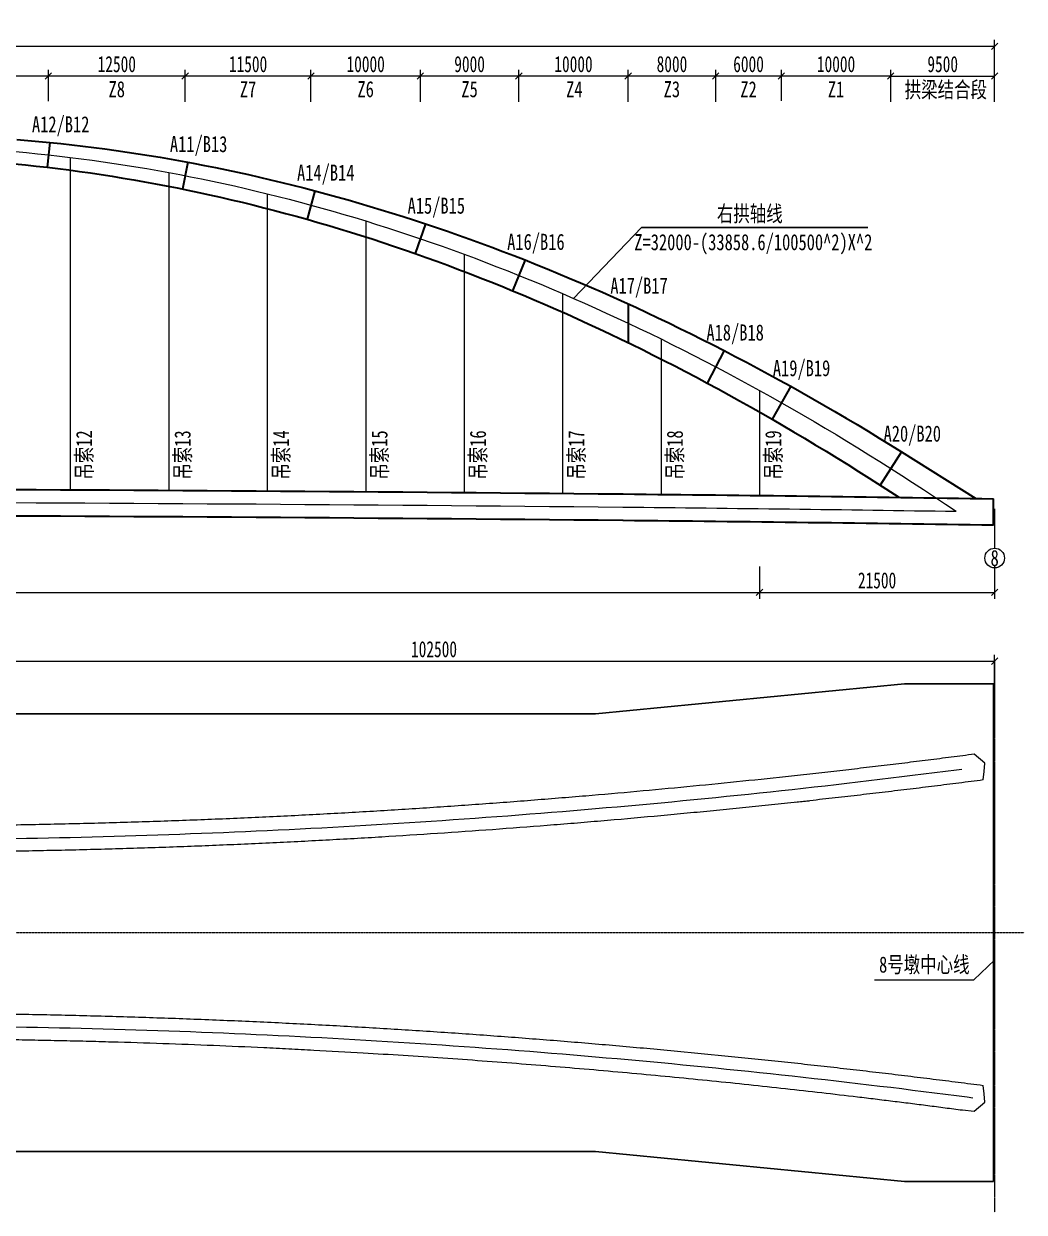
# Model space of a CAD drawing. Header units: millimetres. Extents: x -107417 to 789443, y 114680 to 345248.
# Drawn here: x 11407 to 102865, y 142273 to 250895 of the extents above; entities that cross this region are included whole.
import ezdxf
from ezdxf.enums import TextEntityAlignment as Align

# ---------------------------------------------------------------- set-up
doc = ezdxf.new("R2010")
doc.units = ezdxf.units.MM
for name, pattern in [('CENTER', [2, 1.25, -0.25, 0.25, -0.25]), ('CENTER2', [28.575, 19.05, -3.175, 3.175, -3.175]), ('DASHED', [0.75, 0.5, -0.25])]:
    doc.linetypes.add(name, pattern=pattern)
doc.layers.get('Defpoints').update_dxf_attribs({"color": 8})
for name, color, linetype, lineweight in [('A-MASS', 70, 'Continuous', 15), ('中心线', 2, 'CENTER2', 15), ('标注', 4, 'Continuous', 13), ('桥 中心线', 4, 'CENTER', 15), ('桥 构造粗实', 1, 'Continuous', 30), ('细实线', 4, 'Continuous', 15), ('钢板粗线', 1, 'Continuous', 25)]:
    doc.layers.add(name, color=color, linetype=linetype, lineweight=lineweight)
doc.styles.add('111', font='仿宋_GB2312.TTF', dxfattribs={"width": 0.7})
doc.styles.add('BM_Anno', font='仿宋_GB2312.TTF', dxfattribs={"width": 0.85})
doc.styles.add('仿宋_GB2312', font='仿宋_GB2312.TTF', dxfattribs={"width": 0.75})
doc.dimstyles.new('200', dxfattribs={"dimscale": 0, "dimtxt": 2.5, "dimasz": 1, "dimexe": 1, "dimexo": 1, "dimgap": 0.6, "dimtad": 1, "dimdec": 0, "dimdsep": 46, "dimtxsty": '111', "dimblk": 'OBLIQUE', "dimcen": 0, "dimclrd": 4, "dimclre": 4, "dimclrt": 4, "dimadec": 1, "dimazin": 2, "dimtfac": 1, "dimtdec": 0, "dimtix": 1, "dimtmove": 2, "dimatfit": 3, "dimfxl": 4, "dimfxlon": 1, "dimtolj": 1, "dimlwd": -1, "dimlwe": -1, "dimarcsym": 0})

# ---------------------------------------------------------------- blocks, each defined once
blk = doc.blocks.new('_Oblique')
at = {"color": 0, "linetype": 'ByBlock', "lineweight": -2}
blk.add_line((-0.5, -0.5), (0.5, 0.5), dxfattribs=at)
blk = doc.blocks.new('*D45')
at = {"layer": 'Defpoints', "color": 0, "transparency": 16777216}
for p in [(100162, 248842), (-103838, 243200), (100162, 241051)]:
    blk.add_point(p, dxfattribs=at)
at = {"layer": '标注', "color": 4, "transparency": 16777216}
for p, q in [((-103838, 246489), (-103838, 249430)), ((-103838, 248842), (100162, 248842)), ((100162, 246489), (100162, 249430))]:
    blk.add_line(p, q, dxfattribs=at)
at = {"layer": '标注', "color": 4, "transparency": 16777216, "xscale": 588.2352941176471, "yscale": 588.2352941176471, "zscale": 588.2352941176471, "rotation": 180}
blk.add_blockref('_Oblique', (-103838, 248842), dxfattribs=at)
at = {"layer": '标注', "color": 4, "transparency": 16777216, "xscale": 588.2352941176471, "yscale": 588.2352941176471, "zscale": 588.2352941176471}
blk.add_blockref('_Oblique', (100162, 248842), dxfattribs=at)
at = {"layer": '标注', "color": 4, "transparency": 16777216, "insert": (-1838, 249930), "char_height": 1470.6, "attachment_point": 5, "style": '111'}
blk.add_mtext('\\A1;204000', dxfattribs=at)
blk = doc.blocks.new('*D62')
at = {"layer": 'Defpoints', "color": 0, "transparency": 16777216}
for p in [(-83338, 208399), (78662, 208011), (78662, 198927)]:
    blk.add_point(p, dxfattribs=at)
at = {"layer": '标注', "color": 4, "transparency": 16777216}
for p, q in [((-83338, 201280), (-83338, 198339)), ((78662, 201280), (78662, 198339)), ((-83338, 198927), (78662, 198927))]:
    blk.add_line(p, q, dxfattribs=at)
at = {"layer": '标注', "color": 4, "transparency": 16777216, "xscale": 588.2352941176471, "yscale": 588.2352941176471, "zscale": 588.2352941176471, "rotation": 180}
blk.add_blockref('_Oblique', (-83338, 198927), dxfattribs=at)
at = {"layer": '标注', "color": 4, "transparency": 16777216, "xscale": 588.2352941176471, "yscale": 588.2352941176471, "zscale": 588.2352941176471}
blk.add_blockref('_Oblique', (78662, 198927), dxfattribs=at)
at = {"layer": '标注', "color": 4, "transparency": 16777216, "insert": (-2338, 200015), "char_height": 1470.59, "attachment_point": 5, "style": '111'}
blk.add_mtext('\\A1;18×9000', dxfattribs=at)
blk = doc.blocks.new('*D63')
at = {"layer": 'Defpoints', "color": 0, "transparency": 16777216}
for p in [(78662, 208011), (100162, 206426), (100162, 198927)]:
    blk.add_point(p, dxfattribs=at)
at = {"layer": '标注', "color": 4, "transparency": 16777216}
for p, q in [((78662, 201280), (78662, 198339)), ((100162, 201280), (100162, 198339)), ((78662, 198927), (100162, 198927))]:
    blk.add_line(p, q, dxfattribs=at)
at = {"layer": '标注', "color": 4, "transparency": 16777216, "xscale": 588.2352941176471, "yscale": 588.2352941176471, "zscale": 588.2352941176471, "rotation": 180}
blk.add_blockref('_Oblique', (78662, 198927), dxfattribs=at)
at = {"layer": '标注', "color": 4, "transparency": 16777216, "xscale": 588.2352941176471, "yscale": 588.2352941176471, "zscale": 588.2352941176471}
blk.add_blockref('_Oblique', (100162, 198927), dxfattribs=at)
at = {"layer": '标注', "color": 4, "transparency": 16777216, "insert": (89412, 200015), "char_height": 1470.6, "attachment_point": 5, "style": '111'}
blk.add_mtext('\\A1;21500', dxfattribs=at)
blk = doc.blocks.new('*D64')
at = {"layer": 'Defpoints', "color": 0, "transparency": 16777216}
for p in [(26162, 246111), (26162, 242651), (37662, 242626)]:
    blk.add_point(p, dxfattribs=at)
at = {"layer": '标注', "color": 4, "transparency": 16777216}
for p, q in [((26162, 243758), (26162, 246699)), ((37662, 243758), (37662, 246699)), ((37662, 246111), (26162, 246111))]:
    blk.add_line(p, q, dxfattribs=at)
at = {"layer": '标注', "color": 4, "transparency": 16777216, "xscale": 588.2352941176471, "yscale": 588.2352941176471, "zscale": 588.2352941176471, "rotation": 180}
blk.add_blockref('_Oblique', (26162, 246111), dxfattribs=at)
at = {"layer": '标注', "color": 4, "transparency": 16777216, "xscale": 588.2352941176471, "yscale": 588.2352941176471, "zscale": 588.2352941176471}
blk.add_blockref('_Oblique', (37662, 246111), dxfattribs=at)
at = {"layer": '标注', "color": 4, "transparency": 16777216, "insert": (31912, 247199), "char_height": 1470.6, "attachment_point": 5, "style": '111'}
blk.add_mtext('\\A1;11500', dxfattribs=at)
blk = doc.blocks.new('*D65')
at = {"layer": 'Defpoints', "color": 0, "transparency": 16777216}
for p in [(47662, 246111), (47662, 242701), (56662, 242974)]:
    blk.add_point(p, dxfattribs=at)
at = {"layer": '标注', "color": 4, "transparency": 16777216}
for p, q in [((47662, 243758), (47662, 246699)), ((56662, 243758), (56662, 246699)), ((56662, 246111), (47662, 246111))]:
    blk.add_line(p, q, dxfattribs=at)
at = {"layer": '标注', "color": 4, "transparency": 16777216, "xscale": 588.2352941176471, "yscale": 588.2352941176471, "zscale": 588.2352941176471, "rotation": 180}
blk.add_blockref('_Oblique', (47662, 246111), dxfattribs=at)
at = {"layer": '标注', "color": 4, "transparency": 16777216, "xscale": 588.2352941176471, "yscale": 588.2352941176471, "zscale": 588.2352941176471}
blk.add_blockref('_Oblique', (56662, 246111), dxfattribs=at)
at = {"layer": '标注', "color": 4, "transparency": 16777216, "insert": (52162, 247199), "char_height": 1470.6, "attachment_point": 5, "style": '111'}
blk.add_mtext('\\A1;9000', dxfattribs=at)
blk = doc.blocks.new('*D66')
at = {"layer": 'Defpoints', "color": 0, "transparency": 16777216}
for p in [(56662, 246111), (56662, 242974), (66662, 240297)]:
    blk.add_point(p, dxfattribs=at)
at = {"layer": '标注', "color": 4, "transparency": 16777216}
for p, q in [((56662, 243758), (56662, 246699)), ((66662, 243758), (66662, 246699)), ((66662, 246111), (56662, 246111))]:
    blk.add_line(p, q, dxfattribs=at)
at = {"layer": '标注', "color": 4, "transparency": 16777216, "xscale": 588.2352941176471, "yscale": 588.2352941176471, "zscale": 588.2352941176471, "rotation": 180}
blk.add_blockref('_Oblique', (56662, 246111), dxfattribs=at)
at = {"layer": '标注', "color": 4, "transparency": 16777216, "xscale": 588.2352941176471, "yscale": 588.2352941176471, "zscale": 588.2352941176471}
blk.add_blockref('_Oblique', (66662, 246111), dxfattribs=at)
at = {"layer": '标注', "color": 4, "transparency": 16777216, "insert": (61662, 247199), "char_height": 1470.6, "attachment_point": 5, "style": '111'}
blk.add_mtext('\\A1;10000', dxfattribs=at)
blk = doc.blocks.new('*D67')
at = {"layer": 'Defpoints', "color": 0, "transparency": 16777216}
for p in [(66662, 246111), (74662, 242159), (66662, 240297)]:
    blk.add_point(p, dxfattribs=at)
at = {"layer": '标注', "color": 4, "transparency": 16777216}
for p, q in [((66662, 243758), (66662, 246699)), ((74662, 243758), (74662, 246699)), ((74662, 246111), (66662, 246111))]:
    blk.add_line(p, q, dxfattribs=at)
at = {"layer": '标注', "color": 4, "transparency": 16777216, "xscale": 588.2352941176471, "yscale": 588.2352941176471, "zscale": 588.2352941176471, "rotation": 180}
blk.add_blockref('_Oblique', (66662, 246111), dxfattribs=at)
at = {"layer": '标注', "color": 4, "transparency": 16777216, "xscale": 588.2352941176471, "yscale": 588.2352941176471, "zscale": 588.2352941176471}
blk.add_blockref('_Oblique', (74662, 246111), dxfattribs=at)
at = {"layer": '标注', "color": 4, "transparency": 16777216, "insert": (70662, 247199), "char_height": 1470.6, "attachment_point": 5, "style": '111'}
blk.add_mtext('\\A1;8000', dxfattribs=at)
blk = doc.blocks.new('*D68')
at = {"layer": 'Defpoints', "color": 0, "transparency": 16777216}
for p in [(74662, 246111), (80662, 243274), (74662, 242159)]:
    blk.add_point(p, dxfattribs=at)
at = {"layer": '标注', "color": 4, "transparency": 16777216}
for p, q in [((74662, 243758), (74662, 246699)), ((80662, 243862), (80662, 246699)), ((80662, 246111), (74662, 246111))]:
    blk.add_line(p, q, dxfattribs=at)
at = {"layer": '标注', "color": 4, "transparency": 16777216, "xscale": 588.2352941176471, "yscale": 588.2352941176471, "zscale": 588.2352941176471, "rotation": 180}
blk.add_blockref('_Oblique', (74662, 246111), dxfattribs=at)
at = {"layer": '标注', "color": 4, "transparency": 16777216, "xscale": 588.2352941176471, "yscale": 588.2352941176471, "zscale": 588.2352941176471}
blk.add_blockref('_Oblique', (80662, 246111), dxfattribs=at)
at = {"layer": '标注', "color": 4, "transparency": 16777216, "insert": (77662, 247199), "char_height": 1470.6, "attachment_point": 5, "style": '111'}
blk.add_mtext('\\A1;6000', dxfattribs=at)
blk = doc.blocks.new('*D69')
at = {"layer": 'Defpoints', "color": 0, "transparency": 16777216}
for p in [(80662, 246111), (80662, 243274), (90662, 242495)]:
    blk.add_point(p, dxfattribs=at)
at = {"layer": '标注', "color": 4, "transparency": 16777216}
for p, q in [((80662, 243862), (80662, 246699)), ((90662, 243758), (90662, 246699)), ((90662, 246111), (80662, 246111))]:
    blk.add_line(p, q, dxfattribs=at)
at = {"layer": '标注', "color": 4, "transparency": 16777216, "xscale": 588.2352941176471, "yscale": 588.2352941176471, "zscale": 588.2352941176471, "rotation": 180}
blk.add_blockref('_Oblique', (80662, 246111), dxfattribs=at)
at = {"layer": '标注', "color": 4, "transparency": 16777216, "xscale": 588.2352941176471, "yscale": 588.2352941176471, "zscale": 588.2352941176471}
blk.add_blockref('_Oblique', (90662, 246111), dxfattribs=at)
at = {"layer": '标注', "color": 4, "transparency": 16777216, "insert": (85662, 247199), "char_height": 1470.6, "attachment_point": 5, "style": '111'}
blk.add_mtext('\\A1;10000', dxfattribs=at)
blk = doc.blocks.new('*D70')
at = {"layer": 'Defpoints', "color": 0, "transparency": 16777216}
for p in [(13662, 246111), (13662, 243247), (26162, 243305)]:
    blk.add_point(p, dxfattribs=at)
at = {"layer": '标注', "color": 4, "transparency": 16777216}
for p, q in [((13662, 243835), (13662, 246699)), ((26162, 243893), (26162, 246699)), ((26162, 246111), (13662, 246111))]:
    blk.add_line(p, q, dxfattribs=at)
at = {"layer": '标注', "color": 4, "transparency": 16777216, "xscale": 588.2352941176471, "yscale": 588.2352941176471, "zscale": 588.2352941176471, "rotation": 180}
blk.add_blockref('_Oblique', (13662, 246111), dxfattribs=at)
at = {"layer": '标注', "color": 4, "transparency": 16777216, "xscale": 588.2352941176471, "yscale": 588.2352941176471, "zscale": 588.2352941176471}
blk.add_blockref('_Oblique', (26162, 246111), dxfattribs=at)
at = {"layer": '标注', "color": 4, "transparency": 16777216, "insert": (19912, 247199), "char_height": 1470.6, "attachment_point": 5, "style": '111'}
blk.add_mtext('\\A1;12500', dxfattribs=at)
blk = doc.blocks.new('*D71')
at = {"layer": 'Defpoints', "color": 0, "transparency": 16777216}
for p in [(2662, 246111), (2662, 242760), (13662, 243247)]:
    blk.add_point(p, dxfattribs=at)
at = {"layer": '标注', "color": 4, "transparency": 16777216}
for p, q in [((2662, 243758), (2662, 246699)), ((13662, 243835), (13662, 246699)), ((13662, 246111), (2662, 246111))]:
    blk.add_line(p, q, dxfattribs=at)
at = {"layer": '标注', "color": 4, "transparency": 16777216, "xscale": 588.2352941176471, "yscale": 588.2352941176471, "zscale": 588.2352941176471, "rotation": 180}
blk.add_blockref('_Oblique', (2662, 246111), dxfattribs=at)
at = {"layer": '标注', "color": 4, "transparency": 16777216, "xscale": 588.2352941176471, "yscale": 588.2352941176471, "zscale": 588.2352941176471}
blk.add_blockref('_Oblique', (13662, 246111), dxfattribs=at)
at = {"layer": '标注', "color": 4, "transparency": 16777216, "insert": (8162, 247199), "char_height": 1470.6, "attachment_point": 5, "style": '111'}
blk.add_mtext('\\A1;11000', dxfattribs=at)
blk = doc.blocks.new('*D72')
at = {"layer": 'Defpoints', "color": 0, "transparency": 16777216}
for p in [(37662, 246111), (37662, 242626), (47662, 242701)]:
    blk.add_point(p, dxfattribs=at)
at = {"layer": '标注', "color": 4, "transparency": 16777216}
for p, q in [((37662, 243758), (37662, 246699)), ((47662, 243758), (47662, 246699)), ((47662, 246111), (37662, 246111))]:
    blk.add_line(p, q, dxfattribs=at)
at = {"layer": '标注', "color": 4, "transparency": 16777216, "xscale": 588.2352941176471, "yscale": 588.2352941176471, "zscale": 588.2352941176471, "rotation": 180}
blk.add_blockref('_Oblique', (37662, 246111), dxfattribs=at)
at = {"layer": '标注', "color": 4, "transparency": 16777216, "xscale": 588.2352941176471, "yscale": 588.2352941176471, "zscale": 588.2352941176471}
blk.add_blockref('_Oblique', (47662, 246111), dxfattribs=at)
at = {"layer": '标注', "color": 4, "transparency": 16777216, "insert": (42662, 247199), "char_height": 1470.6, "attachment_point": 5, "style": '111'}
blk.add_mtext('\\A1;10000', dxfattribs=at)
blk = doc.blocks.new('*D73')
at = {"layer": 'Defpoints', "color": 0, "transparency": 16777216}
for p in [(100162, 246111), (90662, 242495), (100162, 241051)]:
    blk.add_point(p, dxfattribs=at)
at = {"layer": '标注', "color": 4, "transparency": 16777216}
for p, q in [((90662, 243758), (90662, 246699)), ((100162, 243758), (100162, 246699)), ((90662, 246111), (100162, 246111))]:
    blk.add_line(p, q, dxfattribs=at)
at = {"layer": '标注', "color": 4, "transparency": 16777216, "xscale": 588.2352941176471, "yscale": 588.2352941176471, "zscale": 588.2352941176471, "rotation": 180}
blk.add_blockref('_Oblique', (90662, 246111), dxfattribs=at)
at = {"layer": '标注', "color": 4, "transparency": 16777216, "xscale": 588.2352941176471, "yscale": 588.2352941176471, "zscale": 588.2352941176471}
blk.add_blockref('_Oblique', (100162, 246111), dxfattribs=at)
at = {"layer": '标注', "color": 4, "transparency": 16777216, "insert": (95412, 247199), "char_height": 1470.6, "attachment_point": 5, "style": '111'}
blk.add_mtext('\\A1;9500', dxfattribs=at)
blk = doc.blocks.new('*D177')
at = {"layer": 'Defpoints', "color": 0}
for p in [(-2338, 192637), (100162, 192637), (100162, 174494)]:
    blk.add_point(p, dxfattribs=at)
at = {"layer": '标注', "color": 4}
for p, q in [((-2338, 192637), (-2338, 193225)), ((-2338, 192637), (100162, 192637)), ((100162, 190284), (100162, 193225))]:
    blk.add_line(p, q, dxfattribs=at)
at = {"layer": '标注', "color": 4, "xscale": 588.2352941176471, "yscale": 588.2352941176471, "zscale": 588.2352941176471, "rotation": 180}
blk.add_blockref('_Oblique', (-2338, 192637), dxfattribs=at)
at = {"layer": '标注', "color": 4, "xscale": 588.2352941176471, "yscale": 588.2352941176471, "zscale": 588.2352941176471}
blk.add_blockref('_Oblique', (100162, 192637), dxfattribs=at)
at = {"layer": '标注', "color": 4, "insert": (48912, 193725), "char_height": 1470.6, "attachment_point": 5, "style": '111'}
blk.add_mtext('\\A1;102500', dxfattribs=at)

msp = doc.modelspace()

# ---------------------------------------------------------------- linework, layer by layer
at = {"ltscale": 550}
for p, q in [((67864.9, 232281.6), (61662.4, 225799.5)), ((88581.8, 232281.6), (67864.9, 232281.6))]:
    msp.add_line(p, q, dxfattribs=at)
at = {"layer": 'A-MASS'}
for p, q in [((99277.4, 183314), (98295.9, 184133.9)), ((99110.6, 181779.7), (99194, 182546.8)), ((99194, 182546.8), (99277.4, 183314)), ((99194, 153102), (99110.6, 153869.2)), ((98295.9, 151514.9), (99277.4, 152334.9)), ((99277.4, 152334.9), (99194, 153102)), ((97214.2, 151617.7), (98295.9, 151514.9))]:
    msp.add_line(p, q, dxfattribs=at)
at = {"layer": 'A-MASS', "flags": 128}
msp.add_lwpolyline([(81919.7, 179736.4), (83195, 179876.3), (83196, 179876.4)], dxfattribs=at)
at = {"layer": 'A-MASS'}
for points, knots in [([(98295.9, 184133.9), (97596.8, 184042.1), (96544.6, 183905.4), (95135.2, 183725.6), (93721.6, 183547.5), (92301.2, 183371.7), (90872.5, 183197.9), (89438, 183025.5), (87634.3, 182812.5), (85453.1, 182561.2), (83255.5, 182314.3), (80303.9, 181991.1), (76575, 181598.9), (72039.8, 181148), (67446.6, 180718.3), (62694.7, 180301.7), (57782.4, 179901.4), (52708.5, 179520.6), (47580.6, 179169.3), (43264.8, 178902.3), (39788.3, 178704.8), (37169.3, 178565), (34539.1, 178433.6), (31898.1, 178310.9), (29247, 178196.8), (25699.6, 178056.6), (21243.6, 177903.9), (15867.6, 177757.5), (10468.3, 177649.1), (5051.8, 177579.5), (529.8, 177553), (-3089.1, 177550.3), (-6707.7, 177559.8), (-11228, 177595), (-16640.4, 177675.2), (-22033.8, 177794.3), (-27402.5, 177951), (-32740.6, 178144.3), (-37158.7, 178335.2), (-40672.1, 178505.3), (-44170.8, 178686.8), (-48515.7, 178934.4), (-53680.8, 179263.5), (-58794.1, 179623.1), (-63852.5, 180011.8), (-68853, 180428.2), (-73792.4, 180870.8), (-78667.7, 181338.3), (-82674.4, 181747.4), (-85844.7, 182085.6), (-88204.4, 182344.6), (-90545.8, 182608.7), (-92481.4, 182833), (-94020.3, 183014.8), (-95169.6, 183152.3), (-96314, 183290.9), (-97453.6, 183430.7), (-98588.8, 183571.8), (-100097.2, 183761.6), (-101223.1, 183906.1), (-101971.2, 184003.3)], [-1, -1, -1, -1, -0.98813291, -0.98219937, -0.97626582, -0.96439873, -0.95846519, -0.95253165, -0.94066456, -0.92879747, -0.91693038, -0.90506329, -0.88132911, -0.85759494, -0.83386076, -0.81012658, -0.78481013, -0.75949367, -0.73417722, -0.70886076, -0.69620253, -0.6835443, -0.67088608, -0.65822785, -0.64556962, -0.63291139, -0.60759494, -0.58227848, -0.55696203, -0.53164557, -0.50632911, -0.49367089, -0.48101266, -0.4556962, -0.43037975, -0.40506329, -0.37974684, -0.35443038, -0.32911392, -0.3164557, -0.30379747, -0.27848101, -0.25316456, -0.2278481, -0.20253165, -0.17721519, -0.15189873, -0.12658228, -0.10126582, -0.08860759, -0.07594937, -0.06329114, -0.05063291, -0.0443038, -0.03797468, -0.03164557, -0.02531646, -0.01898734, -0.01265823, 0, 0, 0, 0]), ([(99110.6, 181779.7), (98742.9, 181732.3), (98006.2, 181637.8), (96897.5, 181496.9), (95785.4, 181356.9), (94298.1, 181171.3), (92429.7, 180941.6), (90169.1, 180670.3), (87890.2, 180403.5), (85593.2, 180141.5), (83278.7, 179884.3), (80946.9, 179632.2), (78989.7, 179426.5), (77415.7, 179264.5), (76231.1, 179144.4), (75042.5, 179025.7), (73849.9, 178908.4), (72653.4, 178792.5), (71052.9, 178639.9), (68238.5, 178377.9), (64992, 178090.4), (61717, 177815.6), (58423.6, 177549.4), (54273, 177233.2), (49241.2, 176881.5), (45008.1, 176612.6), (41599, 176412.6), (38175.4, 176222.9), (34730.8, 176049.1), (31266.7, 175891.6), (28659.6, 175781.8), (26044.3, 175680.4), (23421.6, 175587.5), (20792.1, 175503.3), (18156.5, 175427.8), (15515.7, 175361.2), (13311.1, 175313.2), (11545.6, 175279.3), (10220.6, 175256.1), (8894.9, 175235.3), (7126.2, 175210.6), (4913.9, 175185.4), (2257.3, 175164.5), (42.5, 175154.9), (-1729.6, 175151.9), (-3058.7, 175152), (-4387.7, 175154.4), (-6159.6, 175160.8), (-8373.9, 175174.7), (-11029.6, 175200.6), (-13240.9, 175230), (-15008.5, 175258), (-16775.1, 175289.1), (-18981.2, 175333.7), (-21624.2, 175396.3), (-25141.6, 175491.5), (-29524.1, 175632.6), (-34754.6, 175836.1), (-39950.5, 176073.1), (-45106.2, 176342.7), (-50219.2, 176643.4), (-55286.2, 176974.1), (-60304.4, 177333.4), (-65270.8, 177720.2), (-70182.3, 178133.1), (-75036, 178570.9), (-79828.9, 179032.2), (-83769.9, 179435.4), (-86889.3, 179768.4), (-89211.7, 180023.2), (-91516.8, 180283.1), (-93422.8, 180503.6), (-94938.5, 180682.3), (-96070.7, 180817.5), (-97198.3, 180953.8), (-98321.2, 181091.2), (-99440.1, 181229.5), (-100927, 181415.2), (-102037.2, 181555.7), (-102774.9, 181650)], [-1, -1, -1, -1, -0.99382716, -0.98765432, -0.98148148, -0.97530864, -0.96296296, -0.95061728, -0.9382716, -0.92592593, -0.91358025, -0.90123457, -0.88888889, -0.88271605, -0.87654321, -0.87037037, -0.86419753, -0.85802469, -0.85185185, -0.83950617, -0.81481481, -0.80246914, -0.79012346, -0.7654321, -0.74074074, -0.71604938, -0.7037037, -0.69135802, -0.66666667, -0.65432099, -0.64197531, -0.62962963, -0.61728395, -0.60493827, -0.59259259, -0.58024691, -0.56790123, -0.5617284, -0.55555556, -0.54938272, -0.54320988, -0.5308642, -0.51851852, -0.50617284, -0.5, -0.49382716, -0.48765432, -0.48148148, -0.4691358, -0.45679012, -0.44444444, -0.4382716, -0.43209877, -0.41975309, -0.40740741, -0.39506173, -0.37037037, -0.34567901, -0.32098765, -0.2962963, -0.27160494, -0.24691358, -0.22222222, -0.19753086, -0.17283951, -0.14814815, -0.12345679, -0.09876543, -0.08641975, -0.07407407, -0.0617284, -0.04938272, -0.04320988, -0.03703704, -0.0308642, -0.02469136, -0.01851852, -0.01234568, 0, 0, 0, 0]), ([(-102774.9, 153998.9), (-102037.2, 154093.2), (-100927, 154233.6), (-99440.1, 154419.3), (-98321.2, 154557.7), (-97198.3, 154695.1), (-96070.7, 154831.4), (-94938.5, 154966.6), (-93422.8, 155145.3), (-91516.8, 155365.8), (-89211.7, 155625.6), (-86889.3, 155880.5), (-83769.9, 156213.5), (-79828.9, 156616.6), (-75036, 157078), (-70182.3, 157515.8), (-65270.8, 157928.7), (-60304.4, 158315.5), (-55286.2, 158674.8), (-50219.2, 159005.5), (-45106.2, 159306.2), (-39950.5, 159575.7), (-34754.6, 159812.7), (-29524.1, 160016.3), (-25141.6, 160157.4), (-21624.2, 160252.6), (-18981.2, 160315.1), (-16775.1, 160359.7), (-15008.5, 160390.9), (-13240.9, 160418.9), (-11029.6, 160448.2), (-8373.9, 160474.2), (-6159.6, 160488.1), (-4387.7, 160494.5), (-3058.7, 160496.9), (-1729.6, 160497), (42.5, 160494), (2257.3, 160484.4), (4913.9, 160463.5), (7126.2, 160438.3), (8894.9, 160413.6), (10220.6, 160392.7), (11545.6, 160369.6), (13311.1, 160335.7), (15515.7, 160287.7), (19091.8, 160197.4), (23589.4, 160060.5), (28990.5, 159858.4), (34356.2, 159620.6), (39680, 159347.9), (44958.7, 159041.9), (50189, 158703.9), (55367.5, 158335.3), (60491.1, 157937.5), (65556.5, 157511.8), (70560.3, 157059.7), (75499.4, 156582.5), (79558.6, 156165.2), (82770.3, 155820.2), (85160.8, 155556), (87532.6, 155286.6), (89885.4, 155012.2), (91829.9, 154779.5), (93375.5, 154591), (94530.3, 154448.5), (95681, 154305), (96828.2, 154160.7), (97971.7, 154015.5), (98731.4, 153918.1), (99110.6, 153869.2)], [0, 0, 0, 0, 0.01234568, 0.01851852, 0.02469136, 0.0308642, 0.03703704, 0.04320988, 0.04938272, 0.0617284, 0.07407407, 0.08641975, 0.09876543, 0.12345679, 0.14814815, 0.17283951, 0.19753086, 0.22222222, 0.24691358, 0.27160494, 0.2962963, 0.32098765, 0.34567901, 0.37037037, 0.39506173, 0.40740741, 0.41975309, 0.43209877, 0.4382716, 0.44444444, 0.45679012, 0.4691358, 0.48148148, 0.48765432, 0.49382716, 0.5, 0.50617284, 0.51851852, 0.5308642, 0.54320988, 0.54938272, 0.55555556, 0.5617284, 0.56790123, 0.58024691, 0.59259259, 0.61805556, 0.64351852, 0.66898148, 0.69444444, 0.71990741, 0.74537037, 0.77083333, 0.7962963, 0.82175926, 0.84722222, 0.87268519, 0.89814815, 0.91087963, 0.92361111, 0.93634259, 0.94907407, 0.96180556, 0.9681713, 0.97453704, 0.98090278, 0.98726852, 0.99363426, 1, 1, 1, 1]), ([(-100902.6, 151747.6), (-100254.7, 151832.4), (-99279.9, 151958.8), (-97974.4, 152125.3), (-96664.9, 152290.6), (-95019.9, 152494.9), (-93030.8, 152736.4), (-91027, 152974.3), (-89008.5, 153208.3), (-86975.8, 153438.5), (-84246.8, 153739.9), (-80801, 154106.4), (-76612.9, 154528.5), (-72373.5, 154932.2), (-66655.5, 155444.6), (-60843, 155916.4), (-54944.2, 156343.9), (-50478.8, 156641.4), (-45974.2, 156914.9), (-42189.4, 157122), (-39144, 157274.8), (-36851.3, 157382.9), (-34550.5, 157484.2), (-32242, 157578.7), (-29926.1, 157666.4), (-27603.4, 157747), (-25274.3, 157820.5), (-22939.2, 157886.8), (-20598.6, 157945.8), (-18252.8, 157997.4), (-15902.4, 158041.4), (-13547.7, 158077.8), (-11189.5, 158106.7), (-8828.5, 158128.5), (-6465.5, 158143.3), (-4495.2, 158150), (-2918.8, 158152.1), (-1736.3, 158152.1), (-554, 158150.5), (1022.3, 158146.1), (2992.1, 158136.6), (5354.2, 158118.3), (7713.8, 158092.9), (9677.6, 158065.7), (11246.7, 158040.1), (12814.3, 158012), (14771.1, 157972.1), (17114.3, 157916.8), (20231.4, 157833.1), (24113.5, 157710.4), (28745.4, 157534.9), (32580.2, 157365.9), (35631.3, 157217.4), (38670.9, 157060.2), (43392.2, 156794.5), (49743.1, 156387.4), (56919.8, 155859.1), (63979.7, 155273.5), (69758.6, 154741.1), (74314.7, 154290.5), (77697.3, 153940.6), (81044.2, 153579.5), (84354.5, 153207.4), (87081.5, 152888.8), (89243.8, 152628.9), (90855.6, 152431.6), (92457.6, 152232), (94051.2, 152029.8), (95637.3, 151825.2), (96689.5, 151687.1), (97214.2, 151617.7)], [0, 0, 0, 0, 0.01111111, 0.01666667, 0.02222222, 0.03333333, 0.04444444, 0.05555556, 0.06666667, 0.07777778, 0.08888889, 0.11111111, 0.13333333, 0.15555556, 0.17777778, 0.22222222, 0.24444444, 0.26666667, 0.28888889, 0.31111111, 0.32222222, 0.33333333, 0.34444444, 0.35555556, 0.36666667, 0.37777778, 0.38888889, 0.4, 0.41111111, 0.42222222, 0.43333333, 0.44444444, 0.45555556, 0.46666667, 0.47777778, 0.48888889, 0.49444444, 0.5, 0.50555556, 0.51111111, 0.52222222, 0.53333333, 0.54444444, 0.55555556, 0.56111111, 0.56666667, 0.57777778, 0.58888889, 0.6, 0.62222222, 0.64444444, 0.66666667, 0.67777778, 0.68888889, 0.71111111, 0.74722222, 0.78333333, 0.81944444, 0.85555556, 0.87361111, 0.89166667, 0.90972222, 0.92777778, 0.94583333, 0.95486111, 0.96388889, 0.97291667, 0.98194444, 0.99097222, 1, 1, 1, 1])]:
    msp.add_open_spline(points, degree=3, knots=knots, dxfattribs=at)
at = {"layer": '中心线', "color": 4, "ltscale": 0.4}
for p, q in [((15662.4, 238681.8), (15662.4, 208305.4)), ((24662.4, 237298.6), (24662.4, 208252.6)), ((33662.4, 235362.2), (33662.4, 208192.5)), ((42662.4, 232872.5), (42662.4, 208125)), ((51662.4, 229829.5), (51662.4, 208050.1)), ((60662.4, 226233.2), (60662.4, 207967.9)), ((69662.4, 222083.7), (69662.4, 207877.7)), ((78662.4, 217380.9), (78662.4, 207774.9))]:
    msp.add_line(p, q, dxfattribs=at)
at = {"layer": '中心线', "ltscale": 0.15}
msp.add_line((100162.4, 142272.6), (100162.4, 192636.9), dxfattribs=at)
at = {"layer": '中心线', "ltscale": 0.6}
msp.add_line((-107417.5, 167824.4), (102865.1, 167824.4), dxfattribs=at)
at = {"layer": '标注', "ltscale": 550}
for points in [[(10662.4, 239211.2), (11662.4, 239119), (12662.4, 239019.9), (13662.4, 238914.1), (14662.4, 238801.4), (15662.4, 238681.8), (16662.4, 238555.5), (17662.4, 238422.3), (18662.4, 238282.2), (19662.4, 238135.4), (20662.4, 237981.7), (21662.4, 237821.2), (22662.4, 237653.8), (23662.4, 237479.7), (24662.4, 237298.6), (25662.4, 237110.8), (26662.4, 236916.1), (27662.4, 236714.6), (28662.4, 236506.3), (29662.4, 236291.1), (30662.4, 236069.2), (31662.4, 235840.3), (32662.4, 235604.7), (33662.4, 235362.2), (34662.4, 235112.9), (35662.4, 234856.7), (36662.4, 234593.8), (37662.4, 234324), (38662.4, 234047.3), (39662.4, 233763.9), (40662.4, 233473.6), (41662.4, 233176.4), (42662.4, 232872.5), (43662.4, 232561.7), (44662.4, 232244.1), (45662.4, 231919.6), (46662.4, 231588.3), (47662.4, 231250.2), (48662.4, 230905.3), (49662.4, 230553.5), (50662.4, 230194.9), (51662.4, 229829.5), (52662.4, 229457.2), (53662.4, 229078.1), (54662.4, 228692.2), (55662.4, 228299.5), (56662.4, 227899.9), (57662.4, 227493.5), (58662.4, 227080.2), (59662.4, 226660.1), (60662.4, 226233.2), (61662.4, 225799.5), (62662.4, 225358.9), (63662.4, 224911.5), (64662.4, 224457.3), (65662.4, 223996.3), (66662.4, 223528.4), (67662.4, 223053.6), (68662.4, 222572.1), (69662.4, 222083.7), (70662.4, 221588.5), (71662.4, 221086.5), (72662.4, 220577.6), (73662.4, 220061.9), (74662.4, 219539.4), (75662.4, 219010), (76662.4, 218473.8), (77662.4, 217930.8), (78662.4, 217380.9), (79662.4, 216824.2), (80662.4, 216260.7), (81662.4, 215690.4), (82662.4, 215113.2), (83662.4, 214529.2), (84662.4, 213938.3), (85662.4, 213340.7), (86662.4, 212736.2), (87662.4, 212124.9), (88662.4, 211506.7), (89662.4, 210881.7), (90662.4, 210249.9), (91662.4, 209611.2), (92662.4, 208965.7), (93662.4, 208313.4), (94662.4, 207654.3), (95662.4, 206988.3), (96630.1, 206337.2)], [(10662.4, 176434.6), (11662.4, 176452.2), (12662.4, 176471.1), (13662.4, 176491.3), (14662.4, 176512.8), (15662.4, 176535.6), (16662.4, 176559.7), (17662.4, 176585.1), (18662.4, 176611.8), (19662.4, 176639.8), (20662.4, 176669.2), (21662.4, 176699.8), (22662.4, 176731.7), (23662.4, 176765), (24662.4, 176799.5), (25662.4, 176835.3), (26662.4, 176872.5), (27662.4, 176910.9), (28662.4, 176950.7), (29662.4, 176991.7), (30662.4, 177034.1), (31662.4, 177077.8), (32662.4, 177122.7), (33662.4, 177169), (34662.4, 177216.6), (35662.4, 177265.4), (36662.4, 177315.6), (37662.4, 177367.1), (38662.4, 177419.9), (39662.4, 177474), (40662.4, 177529.4), (41662.4, 177586), (42662.4, 177644), (43662.4, 177703.3), (44662.4, 177764), (45662.4, 177825.9), (46662.4, 177889.1), (47662.4, 177953.6), (48662.4, 178019.4), (49662.4, 178086.5), (50662.4, 178154.9), (51662.4, 178224.7), (52662.4, 178295.7), (53662.4, 178368), (54662.4, 178441.7), (55662.4, 178516.6), (56662.4, 178592.9), (57662.4, 178670.4), (58662.4, 178749.3), (59662.4, 178829.4), (60662.4, 178910.9), (61662.4, 178993.6), (62662.4, 179077.7), (63662.4, 179163.1), (64662.4, 179249.7), (65662.4, 179337.7), (66662.4, 179427), (67662.4, 179517.6), (68662.4, 179609.5), (69662.4, 179702.6), (70662.4, 179797.1), (71662.4, 179892.9), (72662.4, 179990), (73662.4, 180088.4), (74662.4, 180188.1), (75662.4, 180289.1), (76662.4, 180391.4), (77662.4, 180495.1), (78662.4, 180600), (79662.4, 180706.2), (80662.4, 180813.7), (81662.4, 180922.5), (82662.4, 181032.7), (83662.4, 181144.1), (84662.4, 181256.8), (85662.4, 181370.9), (86662.4, 181486.2), (87662.4, 181602.9), (88662.4, 181720.8), (89662.4, 181840.1), (90662.4, 181960.6), (91662.4, 182082.5), (92662.4, 182205.7), (93662.4, 182330.1), (94662.4, 182455.9), (95662.4, 182583), (96662.4, 182711.4), (97162.4, 182776.2)], [(10662.4, 159214.3), (11662.4, 159196.7), (12662.4, 159177.8), (13662.4, 159157.6), (14662.4, 159136.1), (15662.4, 159113.3), (16662.4, 159089.2), (17662.4, 159063.8), (18662.4, 159037.1), (19662.4, 159009), (20662.4, 158979.7), (21662.4, 158949.1), (22662.4, 158917.1), (23662.4, 158883.9), (24662.4, 158849.4), (25662.4, 158813.5), (26662.4, 158776.4), (27662.4, 158737.9), (28662.4, 158698.2), (29662.4, 158657.1), (30662.4, 158614.8), (31662.4, 158571.1), (32662.4, 158526.2), (33662.4, 158479.9), (34662.4, 158432.3), (35662.4, 158383.4), (36662.4, 158333.3), (37662.4, 158281.8), (38662.4, 158229), (39662.4, 158174.9), (40662.4, 158119.5), (41662.4, 158062.8), (42662.4, 158004.8), (43662.4, 157945.5), (44662.4, 157884.9), (45662.4, 157823), (46662.4, 157759.8), (47662.4, 157695.3), (48662.4, 157629.5), (49662.4, 157562.3), (50662.4, 157493.9), (51662.4, 157424.2), (52662.4, 157353.2), (53662.4, 157280.8), (54662.4, 157207.2), (55662.4, 157132.3), (56662.4, 157056), (57662.4, 156978.5), (58662.4, 156899.6), (59662.4, 156819.5), (60662.4, 156738), (61662.4, 156655.2), (62662.4, 156571.2), (63662.4, 156485.8), (64662.4, 156399.1), (65662.4, 156311.2), (66662.4, 156221.9), (67662.4, 156131.3), (68662.4, 156039.4), (69662.4, 155946.2), (70662.4, 155851.7), (71662.4, 155755.9), (72662.4, 155658.8), (73662.4, 155560.4), (74662.4, 155460.7), (75662.4, 155359.7), (76662.4, 155257.4), (77662.4, 155153.8), (78662.4, 155048.9), (79662.4, 154942.7), (80662.4, 154835.1), (81662.4, 154726.3), (82662.4, 154616.2), (83662.4, 154504.8), (84662.4, 154392), (85662.4, 154278), (86662.4, 154162.6), (87662.4, 154046), (88662.4, 153928), (89662.4, 153808.8), (90662.4, 153688.2), (91662.4, 153566.4), (92662.4, 153443.2), (93662.4, 153318.7), (94662.4, 153193), (95662.4, 153065.9), (96662.4, 152937.5), (97662.4, 152807.8), (98162.4, 152742.3)]]:
    msp.add_lwpolyline(points, dxfattribs=at)
msp.add_lwpolyline([(-100160.2, 207106.5, -0.00092727), (-76851.1, 207219.6), (-76836.5, 207219.7, -0.00324992), (66157.8, 206719.2), (66188.1, 206718.9, -0.00126852), (96630.1, 206337.2)], format="xyb", dxfattribs=at)
at = {"layer": '标注'}
msp.add_circle((100162.4, 202064.1), 900, dxfattribs=at)
at = {"layer": '桥 中心线', "ltscale": 2}
msp.add_line((100162.4, 202904.1), (100162.4, 206558.7), dxfattribs=at)
at = {"layer": '桥 构造粗实'}
for p, q in [((13790.1, 240046.9), (13534.7, 237781.2)), ((26401.1, 238239.8), (25923.7, 235787.1)), ((38022.3, 235625.1), (37302.5, 233022.8)), ((48131.2, 232609.2), (47193.7, 229891.3)), ((57233.3, 229304.6), (56091.5, 226495.2)), ((66662.4, 225292.4), (66662.4, 221746.4)), ((75445.5, 221018.6), (73879.3, 218060.1)), ((81517.6, 217760.2), (79807.2, 214761.2)), ((91638.7, 211778.5), (89686.2, 208721.3)), ((100042.4, 205082.9), (100042.4, 207484.8))]:
    msp.add_line(p, q, dxfattribs=at)
for points in [[(10760.9, 240320.6), (11769.2, 240236.4), (12777.7, 240145.3), (13786.2, 240047.3), (14794.9, 239942.4), (15803.6, 239830.7), (16812.5, 239712), (17821.4, 239586.4), (18830.5, 239454), (19839.6, 239314.6), (20848.8, 239168.4), (21858.1, 239015.2), (22867.5, 238855.2), (23877, 238688.2), (24886.6, 238514.4), (25896.3, 238333.6), (26906, 238146), (27915.8, 237951.4), (28925.7, 237750), (29935.7, 237541.6), (30945.8, 237326.4), (31955.9, 237104.2), (32966.1, 236875.1), (33976.4, 236639.2), (34986.7, 236396.3), (35997.2, 236146.5), (37007.6, 235889.8), (38018.2, 235626.2), (39028.8, 235355.7), (40039.5, 235078.3), (41050.2, 234794), (42061, 234502.8), (43071.9, 234204.7), (44082.8, 233899.7), (45093.8, 233587.8), (46104.8, 233269), (47115.9, 232943.2), (48127, 232610.6), (49138.2, 232271.1), (50149.4, 231924.6), (51160.6, 231571.3), (52172, 231211), (53183.3, 230843.9), (54194.7, 230469.8), (55206.2, 230088.8), (56217.6, 229701), (57229.1, 229306.2), (58240.7, 228904.6), (59252.3, 228496), (60263.9, 228080.5), (61275.6, 227658.2), (62287.3, 227228.9), (63299, 226792.7), (64310.7, 226349.7), (65322.5, 225899.7), (66334.3, 225442.8), (67346.1, 224979.1), (68358, 224508.4), (69369.8, 224030.9), (70381.7, 223546.4), (71393.7, 223055.1), (72405.6, 222556.8), (73417.5, 222051.7), (74429.5, 221539.6), (75441.5, 221020.7), (76453.5, 220494.9), (77465.5, 219962.2), (78477.6, 219422.6), (79489.6, 218876.1), (80501.7, 218322.7), (81513.8, 217762.4), (82525.8, 217195.3), (83537.9, 216621.2), (84550, 216040.3), (85562.1, 215452.4), (86574.3, 214857.7), (87586.4, 214256.1), (88598.5, 213647.6), (89610.6, 213032.3), (90622.8, 212410), (91634.9, 211780.9), (98431.7, 207509.8)], [(10563.9, 238101.8), (11555.5, 238001.6), (12547.1, 237894.6), (13538.5, 237780.8), (14529.9, 237660.3), (15521.1, 237533), (16512.3, 237398.9), (17503.4, 237258.1), (18494.3, 237110.5), (19485.2, 236956.1), (20476, 236795), (21466.6, 236627.1), (22457.2, 236452.5), (23447.8, 236271.1), (24438.2, 236082.9), (25428.5, 235888), (26418.8, 235686.3), (27409, 235477.8), (28399, 235262.6), (29389.1, 235040.7), (30379, 234811.9), (31368.9, 234576.5), (32358.7, 234334.2), (33348.4, 234085.2), (34338, 233829.5), (35327.6, 233567), (36317.1, 233297.7), (37306.6, 233021.7), (38296, 232738.9), (39285.3, 232449.4), (40274.6, 232153.1), (41263.8, 231850), (42252.9, 231540.2), (43242, 231223.7), (44231, 230900.4), (45220, 230570.3), (46208.9, 230233.5), (47197.8, 229889.9), (48186.6, 229539.5), (49175.4, 229182.4), (50164.1, 228818.6), (51152.8, 228448), (52141.5, 228070.6), (53130.1, 227686.5), (54118.6, 227295.6), (55107.2, 226897.9), (56095.6, 226493.5), (57084.1, 226082.4), (58072.5, 225664.4), (59060.9, 225239.8), (60049.2, 224808.3), (61037.5, 224370.1), (62025.8, 223925.1), (63014.1, 223473.4), (64002.3, 223014.9), (64990.5, 222549.7), (65978.7, 222077.7), (66966.8, 221598.9), (67954.9, 221113.3), (68943, 220621), (69931.1, 220122), (70919.2, 219616.1), (71907.2, 219103.5), (72895.3, 218584.1), (73883.3, 218058), (74871.3, 217525.1), (75859.2, 216985.4), (76847.2, 216439), (77835.2, 215885.8), (78823.1, 215325.8), (79811, 214759), (80798.9, 214185.5), (81786.9, 213605.2), (82774.8, 213018.1), (83762.6, 212424.3), (84750.5, 211823.6), (85738.4, 211216.2), (86726.3, 210602.1), (87714.1, 209981.1), (88702, 209353.4), (91410.7, 207613.6)]]:
    msp.add_lwpolyline(points, dxfattribs=at)
for points in [[(-103717.6, 208281.6, -0.00106879), (-76851.1, 208419.6), (-76836.5, 208419.7, -0.00324992), (66157.8, 207919.2), (66188.1, 207918.9, -0.00141071), (100042.4, 207484.8, -0.00141071)], [(-103717.6, 205881.6, -0.00106879), (-76851.1, 206019.6), (-76836.5, 206019.7, -0.00324992), (66157.8, 205519.2), (66188.1, 205518.9, -0.00141071), (100042.4, 205084.8, -0.00141071)]]:
    msp.add_lwpolyline(points, format="xyb", dxfattribs=at)
at = {"layer": '细实线'}
for p, q in [((98259.5, 163512), (100162.4, 165355)), ((89171.6, 163512), (98259.5, 163512))]:
    msp.add_line(p, q, dxfattribs=at)
at = {"layer": '钢板粗线'}
msp.add_line((100042.4, 190574.4), (100042.4, 145074.4), dxfattribs=at)
for points in [[(-103717.6, 190574.4), (-95457.4, 190574.4), (-68337.6, 187824.4), (63662.4, 187824.4), (91910.3, 190574.4), (100042.4, 190574.4)], [(-103717.6, 145074.4), (-95457.4, 145074.4), (-68337.6, 147824.4), (63662.4, 147824.4), (91910.3, 145074.4), (100042.4, 145074.4)]]:
    msp.add_lwpolyline(points, dxfattribs=at)

# ---------------------------------------------------------------- texts
at = {"linetype": 'Continuous', "style": '仿宋_GB2312', "width": 0.75}
for s, height, p in [('Z8', 1470.59, (19912.4, 244903.9)), ('Z7', 1470.59, (31912.4, 244903.9)), ('Z6', 1470.59, (42662.4, 244903.9)), ('Z5', 1470.59, (52162.4, 244903.9)), ('Z4', 1470.59, (61735.7, 244903.9)), ('Z3', 1470.59, (70652.8, 244903.9)), ('Z2', 1470.59, (77662.4, 244903.9)), ('Z1', 1470.59, (85662.4, 244903.9)), ('拱梁结合段', 1470.59, (95699.4, 244903.9)), ('A12/B12', 1470.59, (14782, 241588.5)), ('A11/B13', 1470.59, (27393, 239781.4)), ('A14/B14', 1470.59, (39014.3, 237166.7)), ('A15/B15', 1470.59, (49118.9, 234152.2)), ('右拱轴线', 1470.59, (77773.2, 233572.5)), ('A16/B16', 1470.59, (58225.2, 230846.2)), ('Z=32000-(33858.6/100500^ 2)X^ 2', 1470.588, (78101.5, 230821.4)), ('A17/B17', 1470.59, (67654.3, 226834.1)), ('A18/B18', 1470.59, (76437.4, 222560.3)), ('A19/B19', 1470.59, (82509.5, 219301.9)), ('A20/B20', 1470.59, (92630.6, 213320.1)), ('8号墩中心线', 1470.59, (93730.5, 164937.9))]:
    msp.add_text(s, height=height, dxfattribs=at).set_placement(p, align=Align.MIDDLE)
for s, p in [('吊索12', (16892.4, 211478.5)), ('吊索13', (25892.4, 211478.5)), ('吊索14', (34892.4, 211478.5)), ('吊索15', (43892.4, 211478.5)), ('吊索16', (52892.4, 211478.5)), ('吊索17', (61892.4, 211478.5)), ('吊索18', (70892.4, 211478.5)), ('吊索19', (79892.4, 211478.5))]:
    msp.add_text(s, height=1470.59, rotation=90, dxfattribs=at).set_placement(p, align=Align.MIDDLE)
at = {"layer": '标注', "linetype": 'DASHED', "style": 'BM_Anno', "width": 0.75}
msp.add_text('8', height=1470.6, dxfattribs=at).set_placement((100162.4, 202064.1), align=Align.MIDDLE_CENTER)

# ---------------------------------------------------------------- dimensions: what is measured, and where the dimension line sits
at = {"layer": '标注'}
for base, p1, p2, picture, middle in [((100162.4, 248841.7), (-103837.6, 243199.6), (100162.4, 241051), '*D45', (-1837.6, 249929.9)), ((100162.4, 246110.8), (90662.4, 242494.8), (100162.4, 241051), '*D73', (95412.4, 247199.1)), ((100162.4, 198927.3), (78662.4, 208011.3), (100162.4, 206425.8), '*D63', (89412.4, 200015.5)), ((100162.4, 192636.9), (-2337.6, 192636.9), (100162.4, 174494.3), '*D177', (48912.4, 193725.1))]:
    dim = msp.add_linear_dim(base=base, p1=p1, p2=p2, dimstyle='200', override={"dimscale": 588.235294}, dxfattribs=at)
    dim.commit()
    dim.dimension.update_dxf_attribs({"geometry": picture, "text_midpoint": middle})
for base, p1, p2, picture, middle in [((2662.4, 246110.8), (13662.4, 243246.6), (2662.4, 242760.4), '*D71', (8162.4, 247199.1)), ((13662.4, 246110.8), (26162.4, 243304.8), (13662.4, 243246.6), '*D70', (19912.4, 247199.1)), ((26162.4, 246110.8), (37662.4, 242625.9), (26162.4, 242651), '*D64', (31912.4, 247199.1)), ((37662.4, 246110.8), (47662.4, 242701.3), (37662.4, 242625.9), '*D72', (42662.4, 247199.1)), ((47662.4, 246110.8), (56662.4, 242973.5), (47662.4, 242701.3), '*D65', (52162.4, 247199.1)), ((56662.4, 246110.8), (66662.4, 240296.8), (56662.4, 242973.5), '*D66', (61662.4, 247199.1)), ((66662.4, 246110.8), (74662.4, 242159.4), (66662.4, 240296.8), '*D67', (70662.4, 247199.1)), ((74662.4, 246110.8), (80662.4, 243273.6), (74662.4, 242159.4), '*D68', (77662.4, 247199.1)), ((80662.4, 246110.8), (90662.4, 242494.8), (80662.4, 243273.6), '*D69', (85662.4, 247199.1))]:
    dim = msp.add_linear_dim(base=base, p1=p1, p2=p2, angle=180, dimstyle='200', override={"dimscale": 588.235294}, dxfattribs=at)
    dim.commit()
    dim.dimension.update_dxf_attribs({"geometry": picture, "text_midpoint": middle})
dim = msp.add_linear_dim(base=(78662.4, 198927.3), p1=(-83337.6, 208398.9), p2=(78662.4, 208011.3), text='18×9000', dimstyle='200', override={"dimscale": 588.235294}, dxfattribs=at)
dim.commit()
dim.dimension.update_dxf_attribs({"geometry": '*D62', "text_midpoint": (-2337.6, 200015.5)})

doc.saveas('drawing.dxf')
